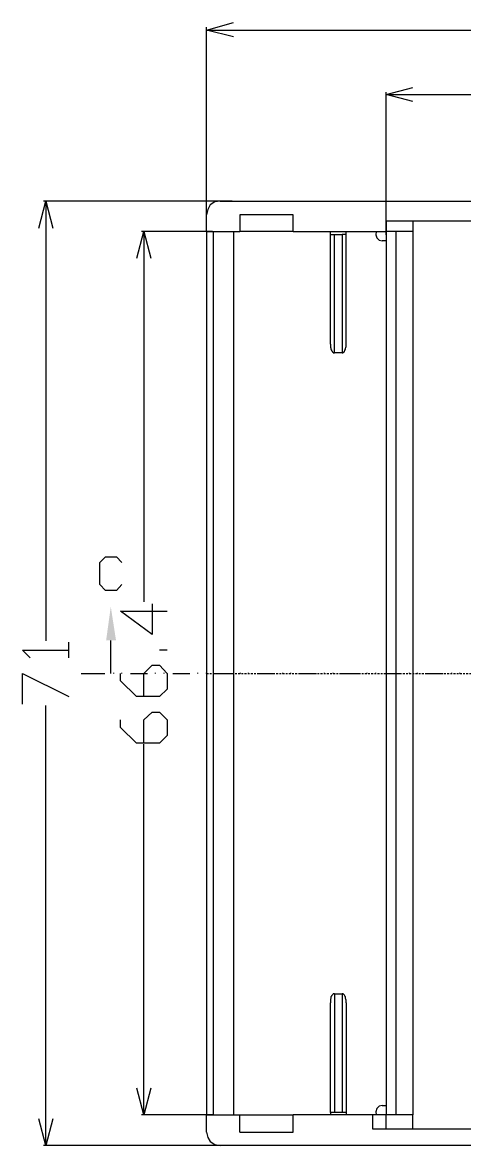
# Model space of a CAD drawing. Header units: millimetres. Extents: x 119 to 713, y -184 to 236.
# Drawn here: x 169.2 to 202.4, y 19.3 to 103.7 of the extents above; entities that cross this region are included whole.
import ezdxf

# ---------------------------------------------------------------- set-up
doc = ezdxf.new("R2010")
doc.units = ezdxf.units.MM
doc.linetypes.add('PDF_IMPORT', pattern=[1, 0.8, -0.2])
doc.layers.add('PDF_几何图形', color=7, linetype='Continuous', true_color=0x231f20)
doc.layers.add('PDF_实体填充', color=7, linetype='Continuous', true_color=0x231f20)

msp = doc.modelspace()

# ---------------------------------------------------------------- linework, layer by layer
at = {"layer": 'PDF_几何图形', "color": 7, "lineweight": -3}
for points in [[(185.075, 102.657), (183.066, 103.18), (185.075, 103.748)], [(183.066, 88.725), (183.066, 103.398)], [(183.066, 103.18), (185.075, 103.18)], [(185.075, 103.18), (220.36, 103.18)], [(198.569, 97.809), (196.56, 98.333), (198.569, 98.856)], [(196.56, 87.765), (196.56, 98.508)], [(196.56, 98.333), (198.569, 98.333)], [(198.569, 98.333), (220.055, 98.333)], [(170.445, 88.288), (170.969, 90.297), (171.493, 88.288)], [(184.987, 90.297), (170.794, 90.297)], [(170.969, 90.297), (170.969, 88.288)], [(184.07, 90.297), (183.677, 90.254), (183.328, 90.035), (183.153, 89.686), (183.066, 89.293)], [(184.07, 90.297), (262.066, 90.297)], [(183.066, 88.026), (183.066, 89.293)], [(189.573, 88.026), (189.573, 89.293), (185.555, 89.293), (185.555, 88.026)], [(238.833, 88.812), (238.833, 89.118), (207.303, 89.118), (207.303, 88.812), (196.56, 88.812), (196.56, 88.026)], [(198.569, 88.812), (198.569, 88.026), (196.56, 88.026)], [(170.969, 88.288), (170.969, 57.239)], [(177.825, 86.017), (178.349, 88.026), (178.873, 86.017)], [(183.503, 88.026), (178.175, 88.026)], [(178.349, 88.026), (178.349, 86.017)], [(183.066, 88.026), (185.555, 88.026)], [(183.066, 88.026), (183.066, 21.604)], [(183.546, 88.026), (183.546, 21.604)], [(185.075, 88.026), (185.075, 21.604)], [(189.573, 88.026), (185.555, 88.026)], [(189.573, 88.026), (196.56, 88.026)], [(192.368, 87.808), (192.368, 88.026)], [(193.547, 87.808), (193.547, 88.026)], [(195.818, 88.026), (195.774, 87.765), (195.861, 87.546), (196.036, 87.372), (196.254, 87.327)], [(196.56, 88.026), (196.56, 21.604)], [(197.302, 21.604), (197.302, 88.026)], [(198.569, 88.026), (198.569, 21.604)], [(192.368, 79.555), (192.368, 87.808), (192.673, 87.808)], [(193.547, 79.555), (193.547, 87.808), (193.241, 87.808)], [(196.56, 87.327), (196.254, 87.327)], [(178.349, 86.017), (178.349, 60.165)], [(192.368, 79.555), (192.368, 79.336), (192.411, 79.249), (192.411, 79.162), (192.455, 79.117), (192.455, 79.074), (192.499, 79.031), (192.499, 78.986), (192.542, 78.943), (192.586, 78.943), (192.586, 78.899), (192.673, 78.899)], [(193.241, 78.899), (193.328, 78.899), (193.328, 78.943), (193.372, 78.943), (193.416, 78.986), (193.416, 79.031), (193.459, 79.074), (193.459, 79.117), (193.503, 79.162)], [(176.69, 61.475), (176.297, 61.038), (175.467, 61.038), (175.031, 61.475), (175.031, 63.134), (175.467, 63.571), (176.297, 63.571), (176.69, 63.134)], [(178.961, 60.033), (178.961, 57.719), (176.602, 59.466), (180.096, 59.466)], [(172.716, 55.972), (172.716, 57.151)], [(175.86, 54.793), (175.86, 57.282)], [(169.79, 55.972), (169.222, 56.54), (172.716, 56.54)], [(180.096, 56.54), (179.528, 56.54)], [(178.349, 53.047), (178.349, 54.793), (178.961, 55.405), (179.528, 55.405), (180.096, 54.793), (180.096, 53.614), (179.528, 53.047), (177.782, 53.047), (176.602, 54.226), (176.602, 54.793)], [(169.222, 52.479), (169.222, 54.793), (172.716, 53.046)], [(173.633, 54.793), (175.423, 54.793)], [(176.078, 54.793), (176.078, 54.837)], [(176.69, 54.793), (176.69, 54.837)], [(177.345, 54.793), (178.611, 54.793)], [(179.223, 54.793), (179.223, 54.837)], [(179.878, 54.793), (179.878, 54.837)], [(180.533, 54.793), (181.799, 54.793)], [(182.411, 54.793), (182.411, 54.837)], [(183.066, 54.793), (183.066, 54.837)], [(183.677, 54.793), (184.943, 54.793)], [(185.599, 54.793), (185.599, 54.837)], [(186.21, 54.793), (186.21, 54.837)], [(186.865, 54.793), (188.131, 54.793)], [(188.787, 54.793), (188.787, 54.837)], [(189.398, 54.793), (189.398, 54.837)], [(190.053, 54.793), (191.319, 54.793)], [(191.931, 54.793), (191.931, 54.837)], [(192.586, 54.793), (192.586, 54.837)], [(193.197, 54.793), (194.507, 54.793)], [(195.119, 54.793), (195.119, 54.837)], [(195.774, 54.793), (195.774, 54.837)], [(196.385, 54.793), (197.652, 54.793)], [(198.307, 54.793), (198.307, 54.837)], [(198.918, 54.793), (198.918, 54.837)], [(199.573, 54.793), (200.84, 54.793)], [(201.495, 54.793), (201.495, 54.837)], [(202.106, 54.793), (202.106, 54.837)], [(170.969, 21.298), (170.969, 52.391)], [(178.349, 49.553), (178.349, 51.299), (178.961, 51.868), (179.528, 51.868), (180.096, 51.299), (180.096, 50.12), (179.528, 49.553), (177.782, 49.553), (176.602, 50.731), (176.602, 51.299)], [(178.349, 23.612), (178.349, 49.466)], [(192.673, 30.687), (192.673, 21.778), (192.368, 21.778), (192.368, 30.032)], [(192.673, 30.687), (192.586, 30.687), (192.542, 30.643), (192.499, 30.6), (192.455, 30.556), (192.455, 30.513), (192.411, 30.468)], [(193.241, 30.687), (193.241, 21.778), (192.673, 21.778)], [(192.673, 30.687), (193.241, 30.687)], [(193.503, 30.468), (193.459, 30.513), (193.459, 30.556), (193.416, 30.6), (193.372, 30.643), (193.328, 30.687), (193.241, 30.687)], [(193.547, 30.032), (193.547, 21.778), (193.241, 21.778)], [(178.873, 23.612), (178.349, 21.603), (177.825, 23.612)], [(178.349, 21.603), (178.349, 23.612)], [(196.254, 22.302), (196.036, 22.258), (195.861, 22.084), (195.774, 21.822), (195.818, 21.604)], [(196.254, 22.302), (196.56, 22.302)], [(171.493, 21.298), (170.969, 19.289), (170.445, 21.298)], [(170.969, 19.289), (170.969, 21.298)], [(183.503, 21.603), (178.175, 21.603)], [(183.066, 20.294), (183.066, 21.604)], [(183.066, 21.604), (185.555, 21.604)], [(185.555, 20.294), (185.555, 21.604)], [(185.555, 20.294), (189.573, 20.294), (189.573, 21.604)], [(185.555, 21.604), (189.573, 21.604)], [(195.556, 20.512), (195.556, 21.604), (189.573, 21.604)], [(192.368, 21.778), (192.368, 21.604)], [(193.547, 21.778), (193.547, 21.604)], [(196.56, 20.512), (196.56, 21.604), (195.556, 21.604)], [(198.569, 20.512), (198.569, 21.604), (196.56, 21.604)], [(183.066, 20.294), (183.153, 19.901), (183.328, 19.594), (183.677, 19.376), (184.07, 19.289)], [(213.067, 20.512), (195.556, 20.512)], [(186.953, 19.289), (170.794, 19.289)], [(214.072, 19.289), (184.07, 19.289)]]:
    msp.add_lwpolyline(points, dxfattribs=at)
msp.add_lwpolyline([(192.673, 78.899), (192.673, 87.808), (193.241, 87.808), (193.241, 78.899)], close=True, dxfattribs=at)
at = {"layer": 'PDF_几何图形', "color": 7, "linetype": 'PDF_IMPORT', "lineweight": -3, "ltscale": 0.1725}
msp.add_lwpolyline([(183.066, 54.793), (263.07, 54.793)], dxfattribs=at)
at = {"layer": 'PDF_几何图形', "color": 7, "lineweight": -3}
for points in [[(193.503, 79.162), (193.493, 79.356), (193.57, 79.226), (193.547, 79.555)], [(192.411, 30.468), (192.429, 30.233), (192.343, 30.418), (192.368, 30.032)], [(193.547, 30.032), (193.571, 30.418), (193.486, 30.233), (193.503, 30.468)]]:
    msp.add_open_spline(points, degree=3, dxfattribs=at)
at = {"layer": 'PDF_实体填充', "color": 7, "lineweight": -3, "transparency": 33554559}
msp.add_solid([(175.511, 57.282), (175.86, 59.815), (176.253, 57.282)], dxfattribs=at)

doc.saveas('drawing.dxf')
